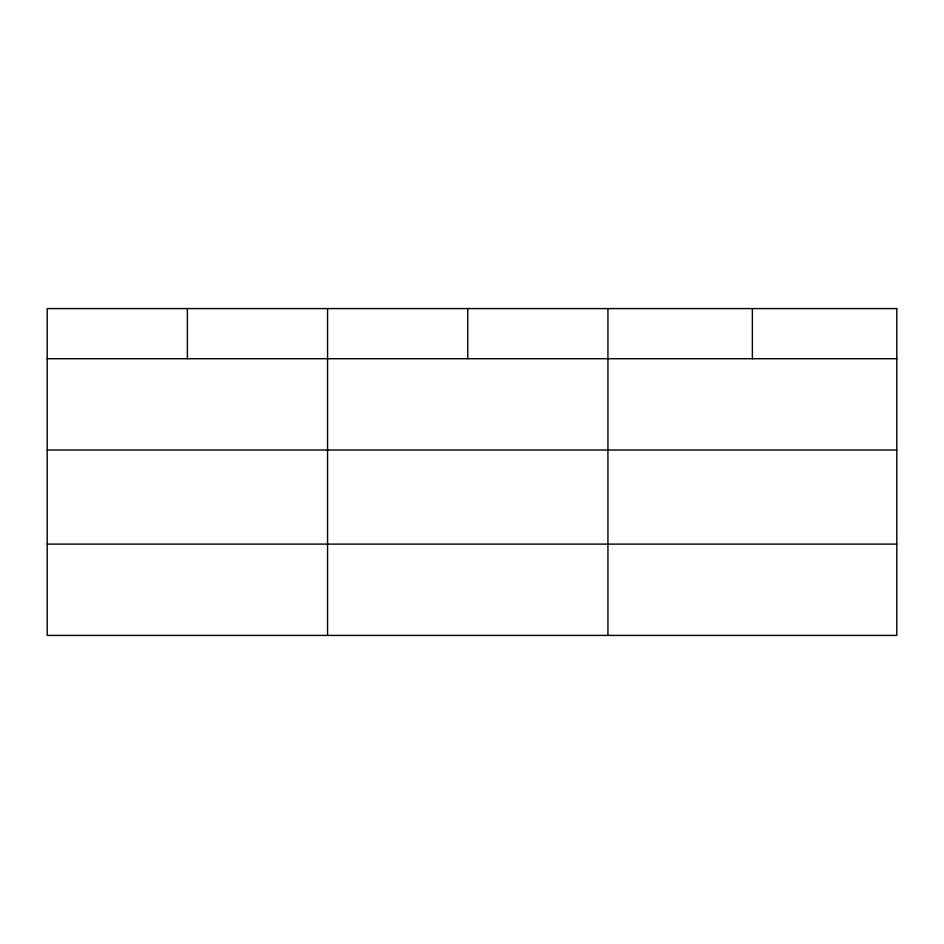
<?xml version="1.0" encoding="UTF-8"?>
<svg xmlns="http://www.w3.org/2000/svg" width="944" height="944" viewBox="0 0 944 944"><rect width="100%" height="100%" fill="white"/><g stroke="black" fill="none" stroke-linecap="round" stroke-linejoin="round"><path stroke-width="1.42" d="M47.2 358.72L896.8 358.72M47.2 450.028L896.8 450.028M47.2 544.11L896.8 544.11M752.368 308.582L752.368 358.72M607.936 308.582L607.936 635.418M467.752 308.582L467.752 358.72M327.568 308.582L327.568 635.418M187.384 308.582L187.384 358.72M896.8 308.582L47.2 308.582L47.2 635.418L896.8 635.418L896.8 308.582"/></g></svg>
